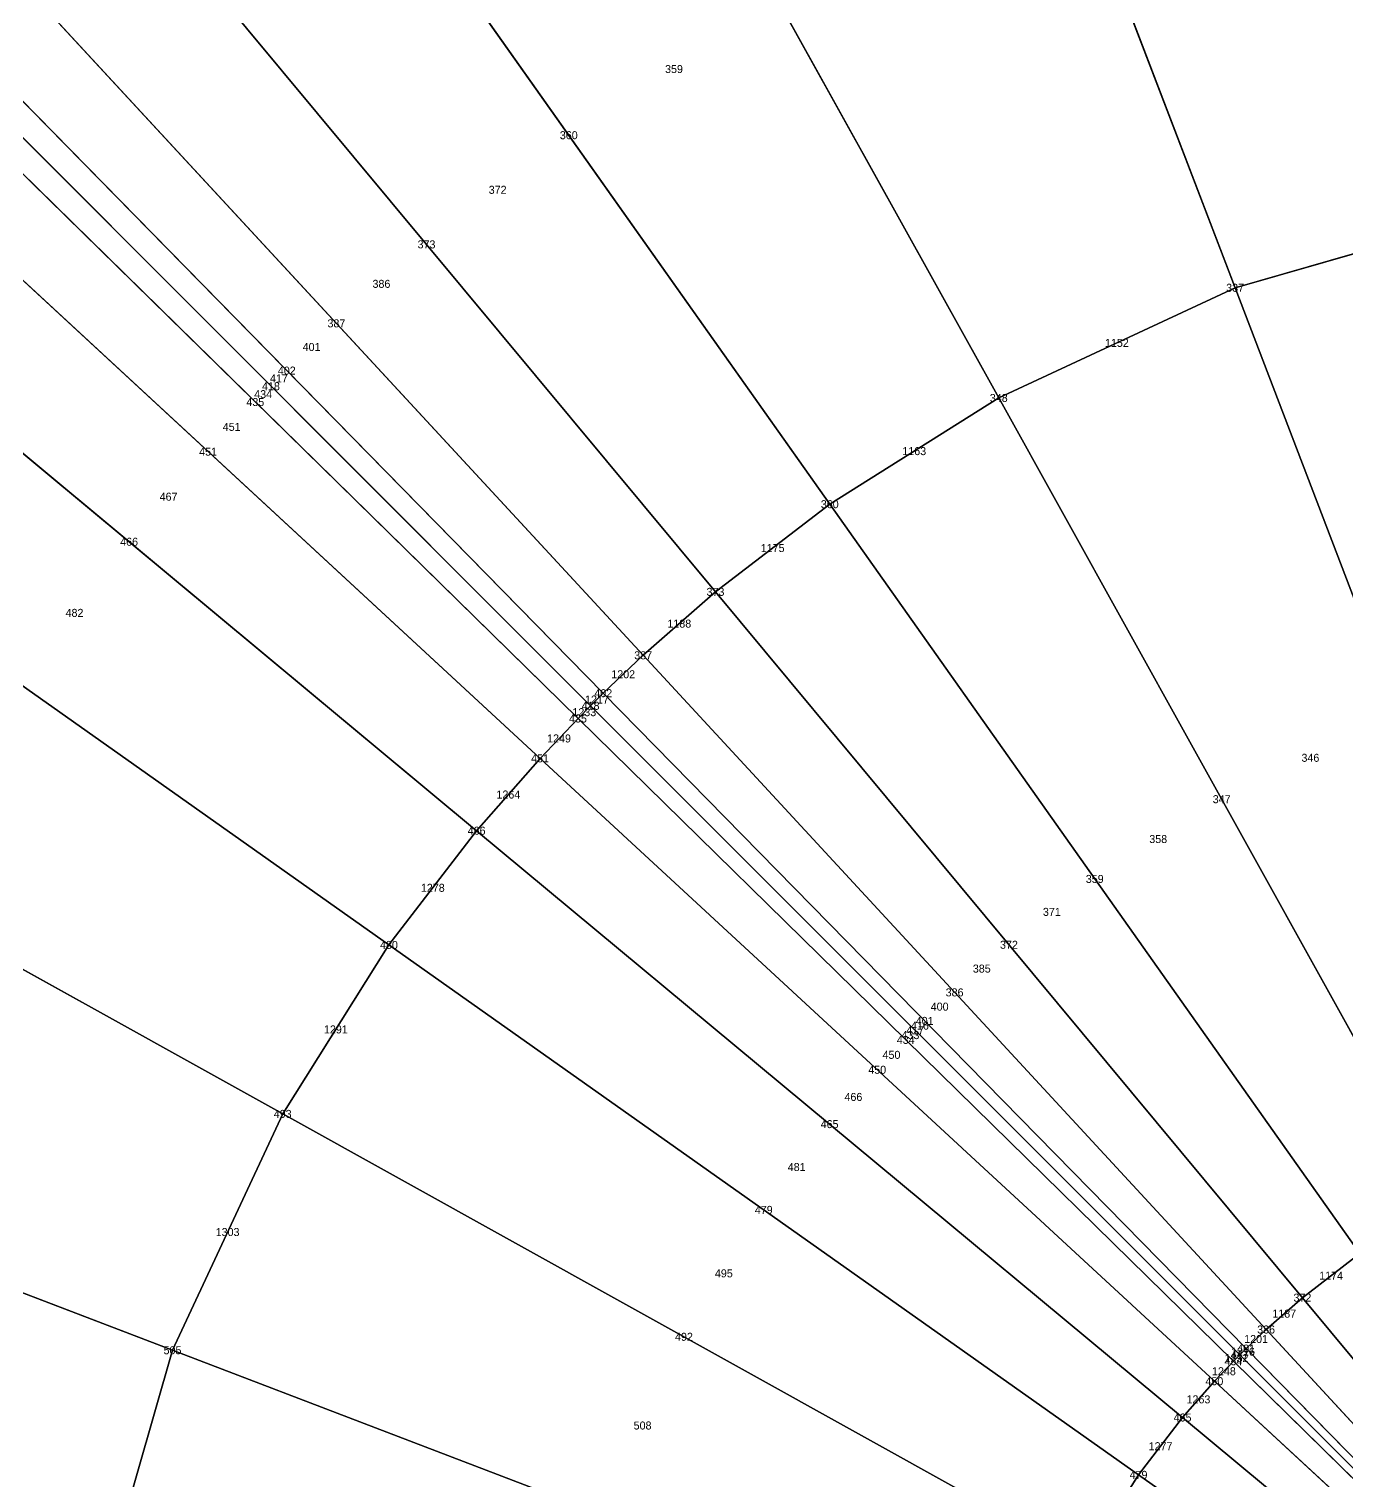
# Model space of a CAD drawing. Header units: metres. Extents: x -1.88 to 1.88, y -1.88 to 1.88.
# Drawn here: x -0.4659 to -0.1366, y 0.1319 to 0.4947 of the extents above; entities that cross this region are included whole.
import ezdxf
from ezdxf.enums import TextEntityAlignment as Align

# ---------------------------------------------------------------- set-up
doc = ezdxf.new("R2010")
doc.units = ezdxf.units.M

msp = doc.modelspace()

# ---------------------------------------------------------------- linework, layer by layer
at = {"layer": 'BRANCHES'}
for p, q in [((-0.16457, 0.43004, 2.61137), (-0.24529, 0.64097, 2.5613)), ((-0.22362, 0.40251, 2.61137), (-0.3333, 0.59993, 2.5613)), ((-0.26584, 0.37596, 2.61137), (-0.39623, 0.56036, 2.5613)), ((-0.29439, 0.35406, 2.61137), (-0.43878, 0.52771, 2.5613)), ((-0.31246, 0.33821, 2.61137), (-0.46572, 0.50409, 2.5613)), ((-0.32242, 0.32873, 2.61137), (-0.48056, 0.48997, 2.5613)), ((-0.32559, 0.32559, 2.61137), (-0.48529, 0.48529, 2.5613)), ((-0.32873, 0.32242, 2.61137), (-0.48997, 0.48056, 2.5613)), ((-0.33821, 0.31246, 2.61137), (-0.50409, 0.46572, 2.5613)), ((-0.08817, 0.45193, 2.61137), (-0.16457, 0.43004, 2.61137)), ((-0.35406, 0.29439, 2.61137), (-0.52771, 0.43878, 2.5613)), ((-0.16457, 0.43004, 2.61137), (-0.22362, 0.40251, 2.61137)), ((-0.0826, 0.21584, 2.64156), (-0.16457, 0.43004, 2.61137)), ((-0.22362, 0.40251, 2.61137), (-0.26584, 0.37596, 2.61137)), ((-0.11224, 0.20202, 2.64156), (-0.22362, 0.40251, 2.61137)), ((-0.37596, 0.26584, 2.61137), (-0.56036, 0.39623, 2.5613)), ((-0.26584, 0.37596, 2.61137), (-0.29439, 0.35406, 2.61137)), ((-0.13343, 0.1887, 2.64156), (-0.26584, 0.37596, 2.61137)), ((-0.29439, 0.35406, 2.61137), (-0.31246, 0.33821, 2.61137)), ((-0.14776, 0.1777, 2.64156), (-0.29439, 0.35406, 2.61137)), ((-0.31246, 0.33821, 2.61137), (-0.32242, 0.32873, 2.61137)), ((-0.15683, 0.16975, 2.64156), (-0.31246, 0.33821, 2.61137)), ((-0.40251, 0.22362, 2.61137), (-0.59993, 0.3333, 2.5613)), ((-0.32242, 0.32873, 2.61137), (-0.32559, 0.32559, 2.61137)), ((-0.16182, 0.16499, 2.64156), (-0.32242, 0.32873, 2.61137)), ((-0.32559, 0.32559, 2.61137), (-0.32873, 0.32242, 2.61137)), ((-0.16342, 0.16342, 2.64156), (-0.32559, 0.32559, 2.61137)), ((-0.32873, 0.32242, 2.61137), (-0.33821, 0.31246, 2.61137)), ((-0.16499, 0.16182, 2.64156), (-0.32873, 0.32242, 2.61137)), ((-0.33821, 0.31246, 2.61137), (-0.35406, 0.29439, 2.61137)), ((-0.16975, 0.15683, 2.64156), (-0.33821, 0.31246, 2.61137)), ((-0.35406, 0.29439, 2.61137), (-0.37596, 0.26584, 2.61137)), ((-0.1777, 0.14776, 2.64156), (-0.35406, 0.29439, 2.61137)), ((-0.37596, 0.26584, 2.61137), (-0.40251, 0.22362, 2.61137)), ((-0.1887, 0.13343, 2.64156), (-0.37596, 0.26584, 2.61137)), ((-0.43004, 0.16457, 2.61137), (-0.64097, 0.24529, 2.5613)), ((-0.40251, 0.22362, 2.61137), (-0.43004, 0.16457, 2.61137)), ((-0.20202, 0.11224, 2.64156), (-0.40251, 0.22362, 2.61137)), ((-0.13343, 0.1887, 2.64156), (-0.14776, 0.1777, 2.64156)), ((-0.14776, 0.1777, 2.64156), (-0.15683, 0.16975, 2.64156)), ((0, 0, 2.65165), (-0.14776, 0.1777, 2.64156)), ((-0.15683, 0.16975, 2.64156), (-0.16182, 0.16499, 2.64156)), ((0, 0, 2.65165), (-0.15683, 0.16975, 2.64156)), ((-0.43004, 0.16457, 2.61137), (-0.45193, 0.08817, 2.61137)), ((-0.21584, 0.0826, 2.64156), (-0.43004, 0.16457, 2.61137)), ((-0.16342, 0.16342, 2.64156), (-0.16499, 0.16182, 2.64156)), ((-0.16182, 0.16499, 2.64156), (-0.16342, 0.16342, 2.64156)), ((0, 0, 2.65165), (-0.16342, 0.16342, 2.64156)), ((0, 0, 2.65165), (-0.16182, 0.16499, 2.64156)), ((-0.16499, 0.16182, 2.64156), (-0.16975, 0.15683, 2.64156)), ((0, 0, 2.65165), (-0.16499, 0.16182, 2.64156)), ((-0.16975, 0.15683, 2.64156), (-0.1777, 0.14776, 2.64156)), ((0, 0, 2.65165), (-0.16975, 0.15683, 2.64156)), ((-0.1777, 0.14776, 2.64156), (-0.1887, 0.13343, 2.64156)), ((0, 0, 2.65165), (-0.1777, 0.14776, 2.64156)), ((-0.1887, 0.13343, 2.64156), (-0.20202, 0.11224, 2.64156)), ((0, 0, 2.65165), (-0.1887, 0.13343, 2.64156))]:
    msp.add_line(p, q, dxfattribs=at)
at = {"layer": 'Faces'}
for points in [[(-0.08817, 0.45193, 2.61137), (-0.16457, 0.43004, 2.61137), (-0.24529, 0.64097, 2.5613), (-0.13141, 0.6736, 2.5613)], [(-0.46572, 0.50409, 2.5613), (-0.48056, 0.48997, 2.5613), (-0.63504, 0.64748, 2.49174), (-0.61543, 0.66614, 2.49174)], [(-0.16457, 0.43004, 2.61137), (-0.22362, 0.40251, 2.61137), (-0.3333, 0.59993, 2.5613), (-0.24529, 0.64097, 2.5613)], [(-0.22362, 0.40251, 2.61137), (-0.26584, 0.37596, 2.61137), (-0.39623, 0.56036, 2.5613), (-0.3333, 0.59993, 2.5613)], [(-0.26584, 0.37596, 2.61137), (-0.29439, 0.35406, 2.61137), (-0.43878, 0.52771, 2.5613), (-0.39623, 0.56036, 2.5613)], [(-0.29439, 0.35406, 2.61137), (-0.31246, 0.33821, 2.61137), (-0.46572, 0.50409, 2.5613), (-0.43878, 0.52771, 2.5613)], [(-0.31246, 0.33821, 2.61137), (-0.32242, 0.32873, 2.61137), (-0.48056, 0.48997, 2.5613), (-0.46572, 0.50409, 2.5613)], [(-0.32242, 0.32873, 2.61137), (-0.32559, 0.32559, 2.61137), (-0.48529, 0.48529, 2.5613), (-0.48056, 0.48997, 2.5613)], [(-0.32559, 0.32559, 2.61137), (-0.32873, 0.32242, 2.61137), (-0.48997, 0.48056, 2.5613), (-0.48529, 0.48529, 2.5613)], [(-0.32873, 0.32242, 2.61137), (-0.33821, 0.31246, 2.61137), (-0.50409, 0.46572, 2.5613), (-0.48997, 0.48056, 2.5613)], [(-0.33821, 0.31246, 2.61137), (-0.35406, 0.29439, 2.61137), (-0.52771, 0.43878, 2.5613), (-0.50409, 0.46572, 2.5613)], [(-0.04425, 0.22683, 2.64156), (-0.0826, 0.21584, 2.64156), (-0.16457, 0.43004, 2.61137), (-0.08817, 0.45193, 2.61137)], [(-0.35406, 0.29439, 2.61137), (-0.37596, 0.26584, 2.61137), (-0.56036, 0.39623, 2.5613), (-0.52771, 0.43878, 2.5613)], [(-0.0826, 0.21584, 2.64156), (-0.11224, 0.20202, 2.64156), (-0.22362, 0.40251, 2.61137), (-0.16457, 0.43004, 2.61137)], [(-0.11224, 0.20202, 2.64156), (-0.13343, 0.1887, 2.64156), (-0.26584, 0.37596, 2.61137), (-0.22362, 0.40251, 2.61137)], [(-0.37596, 0.26584, 2.61137), (-0.40251, 0.22362, 2.61137), (-0.59993, 0.3333, 2.5613), (-0.56036, 0.39623, 2.5613)], [(-0.13343, 0.1887, 2.64156), (-0.14776, 0.1777, 2.64156), (-0.29439, 0.35406, 2.61137), (-0.26584, 0.37596, 2.61137)], [(-0.14776, 0.1777, 2.64156), (-0.15683, 0.16975, 2.64156), (-0.31246, 0.33821, 2.61137), (-0.29439, 0.35406, 2.61137)], [(-0.15683, 0.16975, 2.64156), (-0.16182, 0.16499, 2.64156), (-0.32242, 0.32873, 2.61137), (-0.31246, 0.33821, 2.61137)], [(-0.40251, 0.22362, 2.61137), (-0.43004, 0.16457, 2.61137), (-0.64097, 0.24529, 2.5613), (-0.59993, 0.3333, 2.5613)], [(-0.16182, 0.16499, 2.64156), (-0.16342, 0.16342, 2.64156), (-0.32559, 0.32559, 2.61137), (-0.32242, 0.32873, 2.61137)], [(-0.16342, 0.16342, 2.64156), (-0.16499, 0.16182, 2.64156), (-0.32873, 0.32242, 2.61137), (-0.32559, 0.32559, 2.61137)], [(-0.16499, 0.16182, 2.64156), (-0.16975, 0.15683, 2.64156), (-0.33821, 0.31246, 2.61137), (-0.32873, 0.32242, 2.61137)], [(-0.16975, 0.15683, 2.64156), (-0.1777, 0.14776, 2.64156), (-0.35406, 0.29439, 2.61137), (-0.33821, 0.31246, 2.61137)], [(-0.1777, 0.14776, 2.64156), (-0.1887, 0.13343, 2.64156), (-0.37596, 0.26584, 2.61137), (-0.35406, 0.29439, 2.61137)], [(-0.1887, 0.13343, 2.64156), (-0.20202, 0.11224, 2.64156), (-0.40251, 0.22362, 2.61137), (-0.37596, 0.26584, 2.61137)], [(-0.43004, 0.16457, 2.61137), (-0.45193, 0.08817, 2.61137), (-0.6736, 0.13141, 2.5613), (-0.64097, 0.24529, 2.5613)], [(-0.20202, 0.11224, 2.64156), (-0.21584, 0.0826, 2.64156), (-0.43004, 0.16457, 2.61137), (-0.40251, 0.22362, 2.61137)], [(0, 0, 2.65165), (0, 0, 2.65165), (-0.14776, 0.1777, 2.64156), (-0.13343, 0.1887, 2.64156)], [(0, 0, 2.65165), (0, 0, 2.65165), (-0.15683, 0.16975, 2.64156), (-0.14776, 0.1777, 2.64156)], [(0, 0, 2.65165), (0, 0, 2.65165), (-0.16182, 0.16499, 2.64156), (-0.15683, 0.16975, 2.64156)], [(-0.21584, 0.0826, 2.64156), (-0.22683, 0.04425, 2.64156), (-0.45193, 0.08817, 2.61137), (-0.43004, 0.16457, 2.61137)], [(0, 0, 2.65165), (0, 0, 2.65165), (-0.16499, 0.16182, 2.64156), (-0.16342, 0.16342, 2.64156)], [(0, 0, 2.65165), (0, 0, 2.65165), (-0.16342, 0.16342, 2.64156), (-0.16182, 0.16499, 2.64156)], [(0, 0, 2.65165), (0, 0, 2.65165), (-0.16975, 0.15683, 2.64156), (-0.16499, 0.16182, 2.64156)], [(0, 0, 2.65165), (0, 0, 2.65165), (-0.1777, 0.14776, 2.64156), (-0.16975, 0.15683, 2.64156)], [(0, 0, 2.65165), (0, 0, 2.65165), (-0.1887, 0.13343, 2.64156), (-0.1777, 0.14776, 2.64156)], [(0, 0, 2.65165), (0, 0, 2.65165), (-0.20202, 0.11224, 2.64156), (-0.1887, 0.13343, 2.64156)]]:
    msp.add_3dface(points, dxfattribs=at)
at = {"layer": 'NODI-Estradosso'}
for p in [(-0.16457, 0.43004, 2.91551), (-0.22362, 0.40251, 2.91551), (-0.26584, 0.37596, 2.91551), (-0.29439, 0.35406, 2.91551), (-0.31246, 0.33821, 2.91551), (-0.32242, 0.32873, 2.91551), (-0.32559, 0.32559, 2.91551), (-0.32873, 0.32242, 2.91551), (-0.33821, 0.31246, 2.91551), (-0.35406, 0.29439, 2.91551), (-0.37596, 0.26584, 2.91551), (-0.40251, 0.22362, 2.91551), (-0.14776, 0.1777, 2.94259), (-0.15683, 0.16975, 2.94259), (-0.43004, 0.16457, 2.91551), (-0.16342, 0.16342, 2.94259), (-0.16182, 0.16499, 2.94259), (-0.16499, 0.16182, 2.94259), (-0.16975, 0.15683, 2.94259), (-0.1777, 0.14776, 2.94259), (-0.1887, 0.13343, 2.94259)]:
    msp.add_point(p, dxfattribs=at)
at = {"layer": 'NODI-Intradosso'}
for p in [(-0.16457, 0.43004, 2.61137), (-0.22362, 0.40251, 2.61137), (-0.26584, 0.37596, 2.61137), (-0.29439, 0.35406, 2.61137), (-0.31246, 0.33821, 2.61137), (-0.32242, 0.32873, 2.61137), (-0.32559, 0.32559, 2.61137), (-0.32873, 0.32242, 2.61137), (-0.33821, 0.31246, 2.61137), (-0.35406, 0.29439, 2.61137), (-0.37596, 0.26584, 2.61137), (-0.40251, 0.22362, 2.61137), (-0.14776, 0.1777, 2.64156), (-0.15683, 0.16975, 2.64156), (-0.43004, 0.16457, 2.61137), (-0.16342, 0.16342, 2.64156), (-0.16182, 0.16499, 2.64156), (-0.16499, 0.16182, 2.64156), (-0.16975, 0.15683, 2.64156), (-0.1777, 0.14776, 2.64156), (-0.1887, 0.13343, 2.64156)]:
    msp.add_point(p, dxfattribs=at)

# ---------------------------------------------------------------- texts
at = {"layer": 'BRANCHES-Index'}
for s, p in [('360', (-0.33104, 0.46816, 2.58633)), ('373', (-0.36658, 0.44088, 2.58633)), ('387', (-0.38909, 0.42115, 2.58633)), ('1152', (-0.1941, 0.41627, 2.61137)), ('402', (-0.40149, 0.40935, 2.58633)), ('418', (-0.40544, 0.40544, 2.58633)), ('435', (-0.40935, 0.40149, 2.58633)), ('451', (-0.42115, 0.38909, 2.58633)), ('1163', (-0.24473, 0.38923, 2.61137)), ('466', (-0.44088, 0.36658, 2.58633)), ('1175', (-0.28011, 0.36501, 2.61137)), ('1188', (-0.30342, 0.34613, 2.61137)), ('1202', (-0.31744, 0.33347, 2.61137)), ('1217', (-0.324, 0.32716, 2.61137)), ('1233', (-0.32716, 0.324, 2.61137)), ('1249', (-0.33347, 0.31744, 2.61137)), ('1264', (-0.34613, 0.30342, 2.61137)), ('347', (-0.16793, 0.30226, 2.62646)), ('359', (-0.19964, 0.28233, 2.62646)), ('1278', (-0.36501, 0.28011, 2.61137)), ('372', (-0.22107, 0.26588, 2.62646)), ('386', (-0.23465, 0.25398, 2.62646)), ('401', (-0.24212, 0.24686, 2.62646)), ('1291', (-0.38923, 0.24473, 2.61137)), ('434', (-0.24686, 0.24212, 2.62646)), ('417', (-0.2445, 0.2445, 2.62646)), ('450', (-0.25398, 0.23465, 2.62646)), ('465', (-0.26588, 0.22107, 2.62646)), ('479', (-0.28233, 0.19964, 2.62646)), ('1303', (-0.41627, 0.1941, 2.61137)), ('1174', (-0.14059, 0.1832, 2.64156)), ('1187', (-0.15229, 0.17373, 2.64156)), ('492', (-0.30226, 0.16793, 2.62646)), ('1201', (-0.15933, 0.16737, 2.64156)), ('1232', (-0.16421, 0.16262, 2.64156)), ('1216', (-0.16262, 0.16421, 2.64156)), ('1248', (-0.16737, 0.15933, 2.64156)), ('1263', (-0.17373, 0.15229, 2.64156)), ('1277', (-0.1832, 0.14059, 2.64156))]:
    msp.add_text(s, height=0.002, dxfattribs=at).set_placement(p, align=Align.MIDDLE_CENTER)
at = {"layer": 'Faces-Index'}
for s, p in [('359', (-0.30475, 0.48469, 2.58633)), ('372', (-0.34881, 0.45452, 2.58633)), ('386', (-0.37784, 0.43102, 2.58633)), ('401', (-0.39529, 0.41525, 2.58633)), ('417', (-0.40346, 0.40739, 2.58633)), ('434', (-0.40739, 0.40346, 2.58633)), ('451', (-0.41525, 0.39529, 2.58633)), ('467', (-0.43102, 0.37784, 2.58633)), ('482', (-0.45452, 0.34881, 2.58633)), ('346', (-0.14576, 0.3126, 2.62646)), ('358', (-0.18378, 0.2923, 2.62646)), ('371', (-0.21035, 0.2741, 2.62646)), ('385', (-0.22786, 0.25993, 2.62646)), ('400', (-0.23838, 0.25042, 2.62646)), ('416', (-0.24331, 0.24568, 2.62646)), ('433', (-0.24568, 0.24331, 2.62646)), ('450', (-0.25042, 0.23838, 2.62646)), ('466', (-0.25993, 0.22786, 2.62646)), ('481', (-0.2741, 0.21035, 2.62646)), ('495', (-0.2923, 0.18378, 2.62646)), ('508', (-0.3126, 0.14576, 2.62646))]:
    msp.add_text(s, height=0.002, dxfattribs=at).set_placement(p, align=Align.MIDDLE_CENTER)
at = {"layer": 'NODI-Index'}
for s, p in [('337', (-0.16457, 0.43004, 2.61137)), ('348', (-0.22362, 0.40251, 2.61137)), ('360', (-0.26584, 0.37596, 2.61137)), ('373', (-0.29439, 0.35406, 2.61137)), ('387', (-0.31246, 0.33821, 2.61137)), ('418', (-0.32559, 0.32559, 2.61137)), ('402', (-0.32242, 0.32873, 2.61137)), ('435', (-0.32873, 0.32242, 2.61137)), ('451', (-0.33821, 0.31246, 2.61137)), ('466', (-0.35406, 0.29439, 2.61137)), ('480', (-0.37596, 0.26584, 2.61137)), ('493', (-0.40251, 0.22362, 2.61137)), ('372', (-0.14776, 0.1777, 2.64156)), ('386', (-0.15683, 0.16975, 2.64156)), ('505', (-0.43004, 0.16457, 2.61137)), ('417', (-0.16342, 0.16342, 2.64156)), ('401', (-0.16182, 0.16499, 2.64156)), ('434', (-0.16499, 0.16182, 2.64156)), ('450', (-0.16975, 0.15683, 2.64156)), ('465', (-0.1777, 0.14776, 2.64156)), ('479', (-0.1887, 0.13343, 2.64156))]:
    msp.add_text(s, height=0.002, dxfattribs=at).set_placement(p, align=Align.MIDDLE_CENTER)

doc.saveas('drawing.dxf')
